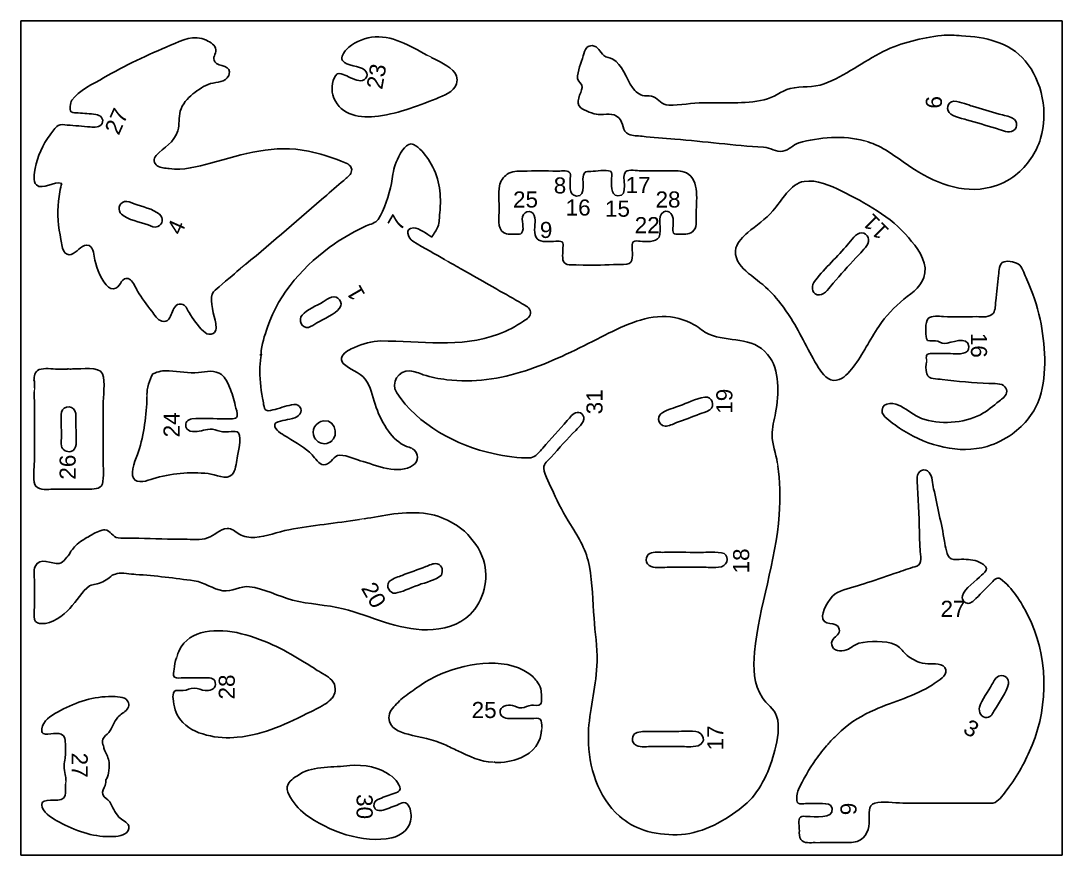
# Model space of a CAD drawing. Extents: x 0 to 227, y -181 to 0.
import ezdxf
from ezdxf.enums import TextEntityAlignment as Align

# ---------------------------------------------------------------- set-up
doc = ezdxf.new("R2010")
doc.units = 0
doc.layers.add('Brücken', color=5, linetype='Continuous', lineweight=15)
doc.layers.add('Text', color=1, linetype='Continuous', lineweight=25)
doc.layers.add('Cut', color=7, linetype='Continuous')
doc.styles.add('textstyle0', font='')
doc.styles.add('textstyle1', font='')
doc.styles.add('textstyle10', font='')
doc.styles.add('textstyle11', font='')
doc.styles.add('textstyle12', font='')
doc.styles.add('textstyle13', font='')
doc.styles.add('textstyle14', font='')
doc.styles.add('textstyle15', font='')
doc.styles.add('textstyle16', font='')
doc.styles.add('textstyle17', font='')
doc.styles.add('textstyle18', font='')
doc.styles.add('textstyle19', font='')
doc.styles.add('textstyle2', font='')
doc.styles.add('textstyle20', font='')
doc.styles.add('textstyle21', font='')
doc.styles.add('textstyle22', font='')
doc.styles.add('textstyle23', font='')
doc.styles.add('textstyle24', font='')
doc.styles.add('textstyle25', font='')
doc.styles.add('textstyle26', font='')
doc.styles.add('textstyle27', font='')
doc.styles.add('textstyle28', font='')
doc.styles.add('textstyle29', font='')
doc.styles.add('textstyle3', font='')
doc.styles.add('textstyle4', font='')
doc.styles.add('textstyle5', font='')
doc.styles.add('textstyle6', font='')
doc.styles.add('textstyle7', font='')
doc.styles.add('textstyle8', font='')
doc.styles.add('textstyle9', font='')
doc.styles.get('textstyle0').set_extended_font_data('Arial')
doc.styles.get('textstyle1').set_extended_font_data('Arial')
doc.styles.get('textstyle10').set_extended_font_data('Arial')
doc.styles.get('textstyle11').set_extended_font_data('Arial')
doc.styles.get('textstyle12').set_extended_font_data('Arial')
doc.styles.get('textstyle13').set_extended_font_data('Arial')
doc.styles.get('textstyle14').set_extended_font_data('Arial')
doc.styles.get('textstyle15').set_extended_font_data('Arial')
doc.styles.get('textstyle16').set_extended_font_data('Arial')
doc.styles.get('textstyle17').set_extended_font_data('Arial')
doc.styles.get('textstyle18').set_extended_font_data('Arial')
doc.styles.get('textstyle19').set_extended_font_data('Arial')
doc.styles.get('textstyle2').set_extended_font_data('Arial')
doc.styles.get('textstyle20').set_extended_font_data('Arial')
doc.styles.get('textstyle21').set_extended_font_data('Arial')
doc.styles.get('textstyle22').set_extended_font_data('Arial')
doc.styles.get('textstyle23').set_extended_font_data('Arial')
doc.styles.get('textstyle24').set_extended_font_data('Arial')
doc.styles.get('textstyle25').set_extended_font_data('Arial')
doc.styles.get('textstyle26').set_extended_font_data('Arial')
doc.styles.get('textstyle27').set_extended_font_data('Arial')
doc.styles.get('textstyle28').set_extended_font_data('Arial')
doc.styles.get('textstyle29').set_extended_font_data('Arial')
doc.styles.get('textstyle3').set_extended_font_data('Arial')
doc.styles.get('textstyle4').set_extended_font_data('Arial')
doc.styles.get('textstyle5').set_extended_font_data('Arial')
doc.styles.get('textstyle6').set_extended_font_data('Arial')
doc.styles.get('textstyle7').set_extended_font_data('Arial')
doc.styles.get('textstyle8').set_extended_font_data('Arial')
doc.styles.get('textstyle9').set_extended_font_data('Arial')

msp = doc.modelspace()

# ---------------------------------------------------------------- linework, layer by layer
at = {"layer": 'Brücken'}
for p, q in [((89.24, -7.92), (88.35, -7.44)), ((184.25, -26.33), (183.52, -26.09)), ((92.15, -51.88), (92.97, -52.35)), ((48.95, -52.92), (47.8, -53.84)), ((120.8, -53.04), (121.39, -53.04)), ((163.5, -59.34), (162.58, -58.41)), ((197, -73.58), (197, -74.24)), ((197, -74.24), (197, -74.24)), ((2.95, -79.79), (2.93, -80.69)), ((27.44, -81.26), (27.41, -81.77)), ((164.58, -96.05), (164.7, -96.84)), ((74.69, -108.27), (73.67, -108.44)), ((34.1, -137.84), (33.85, -138.48)), ((33.85, -138.48), (33.85, -138.48)), ((113.32, -153.55), (113.28, -154.21)), ((80.2, -163.94), (80.68, -164.24)), ((172.81, -178.66), (173.88, -178.64))]:
    msp.add_line(p, q, dxfattribs=at)
msp.add_open_spline([(9.77, -165.18), (9.85, -165.39), (9.73, -165.57), (9.7, -165.97)], degree=3, dxfattribs=at)
at = {"layer": 'Cut'}
for p, q in [((0, 0), (226.55, 0)), ((0, -181.4), (0, 0)), ((226.55, 0), (226.55, -181.4)), ((226.55, -181.4), (0, -181.4))]:
    msp.add_line(p, q, dxfattribs=at)
for points in [[(134.87, -32.6), (141.09, -32.6)], [(52.39, -72.52), (52.26, -72.39), (52.13, -72.52), (52.13, -72.65), (52.13, -72.78)], [(2.95, -95.78), (2.95, -83.89), (2.93, -80.69)], [(17.89, -83.62), (17.89, -94.59)], [(67.33, -91.55), (67.72, -91.29)], [(148.22, -118.78), (141.09, -118.78)], [(2.95, -121.82), (2.95, -127.51)], [(40.23, -142.84), (35.34, -142.84)], [(106.59, -151.7), (111.21, -151.7)], [(143.6, -157.78), (137.39, -157.78)], [(174.4, -170.2), (170.7, -170.2)], [(209.82, -170.07), (205.06, -170.07), (191.85, -170.07)], [(178.63, -178.66), (173.88, -178.64)]]:
    msp.add_lwpolyline(points, dxfattribs=at)
for points in [[(32.56, -5.31), (35.13, -4.24), (37.62, -2.85), (40.36, -4.22)], [(40.36, -4.22), (41.22, -4.64), (42.37, -5.29), (42.45, -6.3)], [(70.78, -6.3), (72.17, -4.76), (74.27, -3.9), (76.32, -3.58)], [(76.32, -3.58), (80.54, -2.92), (84.81, -5.55), (88.35, -7.44)], [(187.62, -6.69), (191.7, -4.65), (195.83, -3.77), (200.31, -3.18)], [(200.31, -3.18), (201.76, -2.99), (203.22, -3.19), (204.67, -3.25)], [(204.67, -3.25), (209.74, -3.47), (215.08, -4.64), (218.49, -8.67)], [(18.02, -12.4), (22.62, -9.71), (27.65, -7.38), (32.56, -5.31)], [(42.45, -6.3), (42.52, -7.26), (41.56, -7.96), (42.2, -8.93)], [(69.98, -8.61), (69.51, -7.93), (70.33, -6.79), (70.78, -6.3)], [(122.37, -7.62), (122.54, -7.03), (122.7, -6.26), (123.15, -5.81)], [(123.15, -5.81), (123.46, -5.5), (123.86, -5.36), (124.3, -5.39)], [(124.3, -5.39), (125.68, -5.47), (125.93, -6.79), (126.84, -7.54)], [(174.79, -13.69), (179.36, -11.96), (183.27, -8.86), (187.62, -6.69)], [(42.2, -8.93), (42.95, -10.08), (46.21, -9.49), (45.22, -11.85)], [(74.83, -10.73), (73.63, -9.7), (70.86, -9.91), (69.98, -8.61)], [(89.24, -7.92), (89.31, -7.96), (90.28, -8.39), (91.25, -8.94)], [(91.25, -8.94), (93.04, -9.95), (95.58, -11.21), (94.76, -13.7)], [(121.14, -12.51), (121.02, -11.02), (121.96, -9.03), (122.37, -7.62)], [(126.84, -7.54), (127.41, -8.02), (128.12, -8.01), (128.79, -8.33)], [(128.79, -8.33), (130.81, -9.32), (131.78, -12.71), (133.05, -14.49)], [(218.49, -8.67), (222.25, -13.14), (223.58, -20.01), (221.85, -25.59)], [(68.85, -11.54), (69.3, -11.2), (70.05, -11.65), (70.5, -11.82)], [(75.26, -12.11), (75.45, -11.6), (75.23, -11.06), (74.83, -10.73)], [(11.11, -17.27), (12.51, -15.1), (15.87, -13.67), (18.02, -12.4)], [(45.22, -11.85), (44.53, -13.5), (42.68, -13.26), (41.29, -13.65)], [(67.88, -16.08), (67.51, -14.73), (67.66, -12.42), (68.85, -11.54)], [(70.5, -11.82), (71.51, -12.21), (72.84, -12.98), (73.94, -13.01)], [(73.94, -13.01), (74.53, -13.02), (75.05, -12.66), (75.26, -12.11)], [(122.14, -14.49), (122.26, -13.69), (121.2, -13.33), (121.14, -12.51)], [(41.29, -13.65), (39.92, -14.04), (38.56, -15.03), (37.45, -15.9)], [(94.76, -13.7), (94.15, -15.55), (91.98, -16.25), (90.33, -16.93)], [(121.8, -18.88), (120.4, -17.78), (121.94, -15.84), (122.14, -14.49)], [(133.05, -14.49), (133.69, -15.38), (134.56, -16.1), (135.67, -16.3)], [(161.71, -17.2), (163.78, -16.76), (165.37, -15.24), (167.39, -14.72)], [(167.39, -14.72), (169.86, -14.09), (172.33, -14.62), (174.79, -13.69)], [(10.97, -19.77), (10.5, -19.41), (10.75, -17.83), (11.11, -17.27)], [(37.45, -15.9), (36.25, -16.85), (35.1, -18.16), (34.7, -19.65)], [(76.98, -20.81), (73.22, -21.2), (68.98, -20.16), (67.88, -16.08)], [(90.33, -16.93), (86.11, -18.65), (81.55, -20.35), (76.98, -20.81)], [(135.67, -16.3), (136.32, -16.41), (137.04, -16.22), (137.65, -16.52)], [(137.65, -16.52), (138.88, -17.12), (139.4, -18.27), (140.95, -18.32)], [(140.95, -18.32), (143.43, -18.4), (146, -17.82), (148.49, -17.81)], [(148.49, -17.81), (152.84, -17.79), (157.41, -18.1), (161.71, -17.2)], [(202.32, -20.3), (201.15, -19.49), (201.48, -17.63), (202.98, -17.45)], [(202.98, -17.45), (204.72, -17.6), (205.99, -18.28), (207.05, -18.57)], [(12.47, -20.03), (12.01, -20), (11.31, -20.05), (10.97, -19.77)], [(16.31, -20.33), (15.04, -20.17), (13.75, -20.12), (12.47, -20.03)], [(17.68, -22.29), (18.16, -21.31), (17.29, -20.45), (16.31, -20.33)], [(34.7, -19.65), (34.33, -21.03), (34.57, -22.47), (34.15, -23.88)], [(125.62, -20.37), (124.64, -20.32), (122.57, -19.48), (121.8, -18.88)], [(130.1, -21.11), (128.8, -19.82), (127.19, -20.46), (125.62, -20.37)], [(205.72, -21.5), (204.82, -21.22), (203.73, -21.12), (202.32, -20.3)], [(207.05, -18.57), (209, -19.11), (210.92, -19.69), (212.86, -20.27)], [(212.86, -20.27), (213.79, -20.54), (214.93, -20.7), (215.77, -21.16)], [(8.12, -22.77), (8.72, -22.37), (9.41, -22.65), (10.09, -22.68)], [(15.12, -23.07), (16.01, -23.13), (17.25, -23.19), (17.68, -22.29)], [(131.01, -23.08), (130.83, -22.34), (130.66, -21.67), (130.1, -21.11)], [(212.07, -23.35), (209.96, -22.71), (207.83, -22.15), (205.72, -21.5)], [(215.77, -21.16), (216.97, -21.81), (216.94, -23.7), (215.51, -24.08)], [(3.14, -32.07), (3.59, -29.46), (4.76, -26.88), (6.35, -24.8)], [(6.35, -24.8), (6.85, -24.15), (7.43, -23.22), (8.12, -22.77)], [(10.09, -22.68), (11.77, -22.75), (13.44, -22.96), (15.12, -23.07)], [(34.15, -23.88), (33.32, -26.58), (31.15, -27.37), (29.42, -29.31)], [(132.23, -24.64), (131.52, -24.33), (131.19, -23.81), (131.01, -23.08)], [(135.14, -25.1), (134.2, -24.99), (133.09, -25.02), (132.23, -24.64)], [(183.52, -26.09), (179.1, -24.86), (173.57, -25.27), (169.24, -26.56)], [(215.51, -24.08), (214.5, -24.35), (213.03, -23.65), (212.07, -23.35)], [(41.29, -30.94), (48.31, -28.94), (55.21, -26.78), (62.57, -28.34)], [(81.46, -31.28), (81.95, -30.04), (83.06, -27.36), (84.38, -26.86)], [(84.38, -26.86), (85.15, -26.58), (85.8, -27), (86.36, -27.48)], [(142.28, -25.74), (139.9, -25.57), (137.5, -25.39), (135.14, -25.1)], [(161.58, -27.45), (155.11, -27.15), (148.73, -26.19), (142.28, -25.74)], [(169.24, -26.56), (167.93, -26.95), (167.13, -28.14), (165.81, -28.34)], [(193.43, -31.67), (190.25, -29.51), (187.3, -27.14), (184.25, -26.33)], [(221.85, -25.59), (220.88, -28.73), (219.01, -31.47), (216.43, -33.53)], [(29.42, -29.31), (28.81, -30), (28.89, -30.99), (29.67, -31.5)], [(62.57, -28.34), (65.03, -28.87), (67.38, -29.55), (69.71, -30.49)], [(86.36, -27.48), (87.55, -28.51), (88.52, -29.79), (89.29, -31.15)], [(165.81, -28.34), (164.23, -28.58), (163.06, -27.52), (161.58, -27.45)], [(29.67, -31.5), (30.45, -32.02), (31.41, -32.01), (32.3, -32.13)], [(32.3, -32.13), (35.3, -32.53), (38.42, -31.75), (41.29, -30.94)], [(69.71, -30.49), (70.59, -30.84), (71.87, -31.22), (71.98, -32.34)], [(80.62, -35.38), (80.92, -34.02), (80.95, -32.58), (81.46, -31.28)], [(89.29, -31.15), (91.2, -34.5), (91.52, -37.95), (91.14, -41.72)], [(211.01, -36.15), (204.79, -37.79), (198.48, -35.1), (193.43, -31.67)], [(3.38, -35.68), (2.57, -34.97), (2.98, -33.04), (3.14, -32.07)], [(71.98, -32.34), (72.05, -33.16), (71.34, -33.75), (70.77, -34.24)], [(104.12, -35.9), (104.3, -34.89), (104.94, -33.97), (105.79, -33.37)], [(105.79, -33.37), (106.82, -32.63), (108.01, -32.72), (109.23, -32.68)], [(109.23, -32.68), (111.68, -32.59), (114.18, -32.64), (116.63, -32.67)], [(116.63, -32.67), (117.26, -32.68), (118.84, -32.48), (119.33, -32.87)], [(119.33, -32.87), (119.66, -33.13), (119.54, -33.81), (119.54, -34.19)], [(120.86, -38.1), (123.44, -38.35), (121.61, -34.13), (122.65, -33.05)], [(122.65, -33.05), (123.01, -32.68), (123.56, -32.75), (124.04, -32.73)], [(124.04, -32.73), (125.18, -32.68), (127.22, -32.37), (128.25, -32.72)], [(128.25, -32.72), (128.78, -32.9), (128.54, -33.71), (128.53, -34.19)], [(129.85, -38.06), (132.6, -38.25), (130.38, -33.7), (131.65, -32.74)], [(131.65, -32.74), (132.27, -32.26), (134.1, -32.6), (134.87, -32.6)], [(141.09, -32.6), (142.33, -32.6), (143.65, -32.47), (144.79, -33.07)], [(144.79, -33.07), (147.84, -34.66), (146.9, -39.4), (146.9, -42.25)], [(216.43, -33.53), (214.82, -34.81), (213, -35.62), (211.01, -36.15)], [(8.9, -35.38), (7.34, -34.69), (4.77, -36.88), (3.38, -35.68)], [(8.2, -39.21), (8.35, -38.01), (8.58, -36.24), (8.9, -35.38)], [(70.77, -34.24), (69.36, -35.45), (67.94, -36.66), (66.54, -37.87)], [(77.75, -43.16), (79.16, -41.16), (80.09, -37.8), (80.62, -35.38)], [(104.08, -41.06), (104.08, -39.42), (103.84, -37.52), (104.12, -35.9)], [(119.54, -34.19), (119.54, -35.43), (119.09, -37.93), (120.86, -38.1)], [(128.53, -34.19), (128.5, -35.36), (128.17, -37.94), (129.85, -38.06)], [(163.63, -41.32), (165.54, -39.13), (167.33, -35.4), (170.43, -34.91)], [(170.43, -34.91), (173.15, -34.47), (176.16, -35.83), (178.5, -36.99)], [(66.54, -37.87), (60.69, -42.89), (54.88, -47.99), (48.95, -52.92)], [(178.5, -36.99), (183.66, -39.58), (189.35, -42.57), (193.13, -47.14)], [(8.72, -47.54), (8.18, -44.82), (7.87, -41.97), (8.2, -39.21)], [(21.89, -42.06), (20.99, -41.25), (21.32, -39.64), (22.52, -39.3)], [(22.52, -39.3), (23.19, -39.1), (24.01, -39.52), (24.63, -39.76)], [(24.63, -39.76), (26.31, -40.4), (28.81, -40.89), (30.18, -42.04)], [(27.67, -44.39), (25.97, -43.77), (23.22, -43.27), (21.89, -42.06)], [(30.18, -42.04), (31.12, -42.82), (30.95, -44.29), (29.79, -44.74)], [(91.14, -41.72), (91.04, -42.72), (91.08, -43.81), (90.71, -44.76)], [(105, -46.04), (103.59, -45.16), (104.08, -42.54), (104.08, -41.06)], [(109.36, -42.12), (108.63, -43.28), (109.76, -45.13), (108.96, -46.14)], [(111.08, -41.61), (110.43, -41.28), (109.72, -41.56), (109.36, -42.12)], [(111.87, -43.31), (111.86, -42.64), (111.71, -41.94), (111.08, -41.61)], [(139.9, -41.52), (138.19, -42.32), (139.65, -45.56), (138.84, -47.01)], [(141.43, -41.88), (141.06, -41.48), (140.43, -41.27), (139.9, -41.52)], [(141.88, -45.03), (141.88, -44.04), (142.14, -42.66), (141.43, -41.88)], [(146.9, -42.25), (146.9, -43.49), (147.18, -45.04), (146.1, -45.9)], [(158.14, -46.05), (159.95, -44.47), (162.06, -43.14), (163.63, -41.32)], [(29.79, -44.74), (29.08, -45.02), (28.35, -44.64), (27.67, -44.39)], [(68.25, -48.47), (70.41, -46.98), (72.77, -45.64), (75.13, -44.59)], [(75.13, -44.59), (76.01, -44.2), (77.19, -43.97), (77.75, -43.16)], [(85.44, -45.03), (83.41, -45), (84.18, -47.22), (85.31, -47.91)], [(89.4, -47.01), (88.33, -46.38), (86.73, -45.05), (85.44, -45.03)], [(90.71, -44.76), (90.4, -45.57), (89.86, -46.27), (89.4, -47.01)], [(112.31, -47.38), (111.47, -46.49), (111.9, -44.46), (111.87, -43.31)], [(142.02, -46.14), (141.8, -45.86), (141.88, -45.38), (141.88, -45.03)], [(9.61, -50.41), (8.96, -49.74), (8.9, -48.44), (8.72, -47.54)], [(107.91, -46.35), (106.97, -46.35), (105.82, -46.55), (105, -46.04)], [(108.96, -46.14), (108.74, -46.42), (108.23, -46.35), (107.91, -46.35)], [(116.37, -47.93), (115.18, -47.93), (113.2, -48.32), (112.31, -47.38)], [(138.84, -47.01), (138.14, -48.25), (135.99, -47.95), (134.74, -47.93)], [(143.07, -46.35), (142.72, -46.35), (142.24, -46.42), (142.02, -46.14)], [(146.1, -45.9), (145.28, -46.55), (144.06, -46.35), (143.07, -46.35)], [(155.58, -49.39), (155.93, -48.02), (157.11, -46.94), (158.14, -46.05)], [(179.5, -49.12), (180.3, -48.2), (181.27, -46.53), (182.46, -46.17)], [(182.46, -46.17), (183.81, -45.76), (184.91, -47.3), (184.27, -48.46)], [(193.13, -47.14), (194.86, -49.23), (197.06, -51.89), (196.7, -54.81)], [(13, -49.36), (12.08, -50.08), (10.76, -51.6), (9.61, -50.41)], [(14.85, -48.88), (14.16, -48.53), (13.53, -48.95), (13, -49.36)], [(16.1, -52.03), (15.84, -50.98), (15.93, -49.43), (14.85, -48.88)], [(53.67, -66.57), (56.13, -59.18), (61.88, -52.86), (68.25, -48.47)], [(85.31, -47.91), (87.81, -49.44), (90.42, -50.88), (92.15, -51.88)], [(117.74, -48.07), (117.43, -47.82), (116.79, -47.93), (116.37, -47.93)], [(118.28, -52.65), (117.62, -51.96), (117.96, -50.17), (117.95, -49.26)], [(117.95, -49.26), (117.95, -48.88), (118.05, -48.31), (117.74, -48.07)], [(133.02, -49.39), (133.02, -50.6), (133.44, -52.71), (131.83, -52.93)], [(133.24, -48.05), (132.92, -48.33), (133.02, -48.98), (133.02, -49.39)], [(134.74, -47.93), (134.27, -47.93), (133.6, -47.72), (133.24, -48.05)], [(157.74, -54.39), (156.35, -53.12), (155.07, -51.34), (155.58, -49.39)], [(172.54, -56.92), (174.47, -54.16), (177.28, -51.69), (179.5, -49.12)], [(184.27, -48.46), (183.69, -49.53), (182.51, -50.6), (181.68, -51.5)], [(19.09, -57.92), (17.61, -56.73), (16.55, -53.84), (16.1, -52.03)], [(181.68, -51.5), (180, -53.32), (178.32, -55.19), (176.7, -57.05)], [(213.92, -52.38), (214.81, -52.1), (216.68, -52.45), (217.31, -53.12)], [(47.8, -53.84), (47.04, -54.52), (44.97, -56.21), (43.14, -57.84)], [(92.97, -52.35), (94.09, -52.99), (95.3, -53.67), (96.41, -54.3)], [(96.41, -54.3), (98.77, -55.65), (101.16, -57.02), (103.55, -58.37)], [(120.8, -53.04), (120.54, -52.95), (118.89, -53.3), (118.28, -52.65)], [(128.93, -52.99), (126.45, -53.06), (123.87, -53.3), (121.39, -53.04)], [(131.83, -52.93), (130.89, -53.06), (129.87, -52.97), (128.93, -52.99)], [(212.72, -55.34), (212.82, -54.3), (212.73, -52.76), (213.92, -52.38)], [(217.31, -53.12), (218.03, -53.9), (218.42, -55.31), (218.85, -56.26)], [(23.83, -56.33), (22.38, -55.25), (21.89, -56.99), (21.12, -57.8)], [(25.4, -58.77), (24.93, -58.01), (24.55, -56.86), (23.83, -56.33)], [(162.58, -58.41), (161.09, -56.94), (159.29, -55.79), (157.74, -54.39)], [(196.7, -54.81), (196.36, -57.53), (194.08, -58.95), (192.11, -60.55)], [(212.09, -60.89), (212.29, -59.04), (212.55, -57.19), (212.72, -55.34)], [(218.85, -56.26), (220.08, -58.98), (221.14, -61.89), (221.75, -64.85)], [(21.12, -57.8), (20.57, -58.37), (19.73, -58.43), (19.09, -57.92)], [(28.47, -63.13), (27.37, -61.73), (26.33, -60.29), (25.4, -58.77)], [(43.14, -57.84), (42.62, -58.3), (41.92, -58.74), (41.65, -59.43)], [(103.55, -58.37), (105.4, -59.42), (107.27, -60.41), (109.1, -61.5)], [(173.74, -59.59), (172.24, -59.71), (171.82, -57.96), (172.54, -56.92)], [(176.7, -57.05), (175.95, -57.92), (174.99, -59.49), (173.74, -59.59)], [(41.65, -59.43), (41.05, -60.99), (42.11, -64.15), (42.4, -65.78)], [(61.19, -63.97), (62.25, -62.78), (64.39, -61.95), (65.74, -61.12)], [(65.74, -61.12), (66.34, -60.75), (66.93, -60.3), (67.59, -60.07)], [(67.59, -60.07), (68.96, -59.6), (70.26, -61.23), (69.36, -62.47)], [(167.56, -64.72), (166.12, -62.48), (164.47, -60.29), (163.5, -59.34)], [(192.11, -60.55), (190.05, -62.23), (188.14, -64.23), (186.65, -66.44)], [(211.58, -63.53), (212.08, -62.81), (212, -61.73), (212.09, -60.89)], [(30.71, -65.32), (29.8, -65.08), (29.04, -63.86), (28.47, -63.13)], [(33.48, -62.22), (32.86, -63.04), (32.86, -64.04), (32.21, -64.83)], [(34.94, -61.6), (34.34, -61.49), (33.83, -61.74), (33.48, -62.22)], [(36.59, -63.4), (36.14, -62.66), (35.89, -61.76), (34.94, -61.6)], [(39.71, -67.48), (38.49, -66.32), (37.46, -64.83), (36.59, -63.4)], [(69.36, -62.47), (68.4, -63.78), (65.8, -64.83), (64.42, -65.67)], [(109.1, -61.5), (109.84, -61.94), (110.76, -62.34), (110.9, -63.27)], [(110.9, -63.27), (111.05, -64.25), (110.08, -64.81), (109.36, -65.29)], [(32.21, -64.83), (31.85, -65.28), (31.28, -65.48), (30.71, -65.32)], [(62.57, -66.65), (61.08, -66.91), (60.27, -65), (61.19, -63.97)], [(64.42, -65.67), (63.86, -66.01), (63.22, -66.53), (62.57, -66.65)], [(109.36, -65.29), (107.64, -66.44), (105.9, -67.38), (103.94, -68.12)], [(125.36, -69.22), (129.82, -66.96), (134.34, -64.46), (139.5, -64.27)], [(139.5, -64.27), (141.89, -64.18), (144.44, -64.95), (146.51, -66.08)], [(173.55, -75.43), (171.33, -71.97), (169.78, -68.16), (167.56, -64.72)], [(197.02, -69.08), (196.84, -68.05), (196.65, -65.49), (197.42, -64.75)], [(197.42, -64.75), (198.11, -64.08), (199.77, -64.22), (200.7, -64.29)], [(200.7, -64.29), (203.1, -64.47), (205.56, -64.32), (207.97, -64.32)], [(207.97, -64.32), (209.15, -64.32), (210.83, -64.59), (211.58, -63.53)], [(221.75, -64.85), (222.84, -70.26), (223.38, -76.57), (221.67, -81.9)], [(41.42, -68.12), (40.74, -68.26), (40.19, -67.95), (39.71, -67.48)], [(42.4, -65.78), (42.57, -66.72), (42.61, -67.88), (41.42, -68.12)], [(52.26, -72.39), (52.34, -70.41), (53.05, -68.43), (53.67, -66.57)], [(146.51, -66.08), (147.68, -66.73), (148.45, -67.62), (149.68, -68.14)], [(186.65, -66.44), (184.69, -69.35), (183.23, -72.51), (181.06, -75.3)], [(78.3, -69.61), (76.39, -69.63), (74.33, -70.22), (72.62, -70.99)], [(103.94, -68.12), (95.49, -71.3), (87.06, -69.51), (78.3, -69.61)], [(109.76, -76.08), (115.2, -74.29), (120.27, -71.8), (125.36, -69.22)], [(149.68, -68.14), (153.97, -69.95), (159.11, -68.5), (162.46, -72.52)], [(198.98, -69.57), (198.31, -69.5), (197.15, -69.86), (197.02, -69.08)], [(200.97, -70.13), (200.25, -70.12), (199.67, -69.63), (198.98, -69.57)], [(206.26, -70.8), (206.05, -68.31), (202.24, -70.14), (200.97, -70.13)], [(72.62, -70.99), (71.72, -71.39), (70.37, -71.99), (69.9, -72.92)], [(197.21, -72.52), (197.54, -72.26), (198.17, -72.39), (198.59, -72.35)], [(198.59, -72.35), (199.99, -72.24), (201.41, -72.33), (202.82, -72.38)], [(202.82, -72.38), (203.98, -72.43), (206.4, -72.56), (206.26, -70.8)], [(52, -75.3), (52, -74.48), (52.2, -73.14), (52.39, -72.52)], [(69.9, -72.92), (69.62, -73.47), (69.74, -74.04), (70.14, -74.47)], [(70.14, -74.47), (71.49, -75.91), (73.6, -76.22), (74.93, -77.94)], [(162.46, -72.52), (165.27, -75.9), (164.88, -81.15), (164.21, -85.21)], [(197.08, -76.75), (196.75, -75.87), (197, -74.51), (197, -74.24)], [(197, -73.58), (197, -73.25), (196.93, -72.74), (197.21, -72.52)], [(2.82, -78.07), (2.96, -77.43), (2.95, -76.21), (4.01, -75.82)], [(4.01, -75.82), (5.07, -75.43), (6.83, -75.72), (7.98, -75.73)], [(7.98, -75.73), (8.45, -75.74), (9.12, -75.69), (9.56, -75.7)], [(9.56, -75.7), (10, -75.71), (10.15, -75.7), (10.36, -75.69)], [(10.36, -75.69), (10.86, -75.73), (11.13, -75.68), (11.55, -75.69)], [(11.55, -75.69), (13.09, -75.74), (17.04, -75), (17.74, -76.75)], [(17.74, -76.75), (18.45, -78.53), (17.89, -81.69), (17.89, -83.62)], [(27.44, -81.26), (27.41, -80.01), (27.95, -78.02), (28.73, -76.75)], [(28.73, -76.75), (29.95, -76.25), (30.85, -76), (32.3, -76.1)], [(32.3, -76.1), (34.39, -76.24), (36.54, -76.7), (38.64, -76.45)], [(38.64, -76.45), (40.29, -76.25), (42.27, -75.81), (43.67, -76.93)], [(43.67, -76.93), (44.48, -77.59), (45.06, -78.69), (45.43, -79.66)], [(52.6, -82.04), (52.11, -79.81), (51.98, -77.56), (52, -75.3)], [(81.77, -80.85), (80.4, -78.72), (82.17, -75.92), (84.64, -76.1)], [(84.64, -76.1), (85.62, -76.17), (86.65, -76.64), (87.55, -76.95)], [(87.55, -76.95), (89.21, -77.5), (90.97, -77.81), (92.71, -78.03)], [(92.71, -78.03), (98.36, -78.78), (104.37, -77.85), (109.76, -76.08)], [(177.44, -78.16), (175.68, -78.46), (174.39, -76.73), (173.55, -75.43)], [(181.06, -75.3), (180.14, -76.48), (179, -77.89), (177.44, -78.16)], [(200.44, -77.98), (199.33, -77.84), (197.55, -78.02), (197.08, -76.75)], [(2.95, -79.79), (2.95, -79.21), (3.08, -78.47), (2.82, -78.07)], [(74.93, -77.94), (76.11, -79.48), (76.47, -81.53), (77.07, -83.36)], [(210.62, -78.86), (207.25, -78.71), (203.79, -78.38), (200.44, -77.98)], [(214.11, -79.56), (213.37, -78.72), (211.64, -78.9), (210.62, -78.86)], [(45.43, -79.66), (45.91, -80.93), (46.35, -82.29), (46.65, -83.62)], [(102.75, -94.09), (94.83, -92.38), (86.26, -87.82), (81.77, -80.85)], [(212.86, -82.67), (213.5, -82.18), (214.26, -81.66), (214.45, -80.85)], [(214.45, -80.85), (214.55, -80.38), (214.42, -79.91), (214.11, -79.56)], [(9.96, -83.97), (10.7, -83.74), (11.43, -84.13), (11.77, -84.81)], [(25.58, -93.67), (26.77, -89.96), (27.4, -85.66), (27.41, -81.77)], [(46.65, -83.62), (46.81, -84.31), (47.18, -85.33), (47.05, -85.99)], [(53.39, -84.68), (52.8, -84.25), (52.75, -82.72), (52.6, -82.04)], [(59.4, -83.42), (58.05, -83.61), (56.63, -84.12), (55.3, -84.47)], [(60.9, -84.29), (60.63, -83.65), (60.05, -83.33), (59.4, -83.42)], [(77.07, -83.36), (77.68, -85.25), (78.49, -86.97), (79.58, -88.65)], [(139.64, -85.15), (140.72, -84.5), (142.14, -84.14), (143.33, -83.71)], [(143.33, -83.71), (144.91, -83.15), (146.68, -82.15), (148.83, -81.82)], [(148.83, -81.82), (150.45, -81.64), (151.08, -83.67), (149.88, -84.61)], [(187.37, -84.68), (187.53, -82.63), (190.28, -83.12), (191.45, -83.78)], [(191.45, -83.78), (192.96, -84.62), (194.3, -85.82), (195.94, -86.44)], [(208.77, -85.63), (210.26, -84.87), (211.53, -83.7), (212.86, -82.67)], [(221.67, -81.9), (220.64, -85.12), (218.39, -87.88), (215.64, -89.84)], [(8.86, -90.1), (8.86, -88.62), (8.69, -87.09), (8.78, -85.61)], [(8.78, -85.61), (8.82, -84.85), (9.19, -84.21), (9.96, -83.97)], [(11.77, -84.81), (12.1, -85.49), (11.93, -86.44), (11.95, -87.19)], [(47.05, -85.99), (46.91, -86.73), (45.26, -86.53), (44.59, -86.53)], [(55.3, -84.47), (54.8, -84.59), (53.85, -85.01), (53.39, -84.68)], [(56.49, -87.02), (57.69, -86.68), (59.48, -86.63), (60.44, -85.81)], [(60.44, -85.81), (60.88, -85.44), (61.13, -84.85), (60.9, -84.29)], [(121, -85.14), (120.1, -85.25), (119.47, -86.3), (118.89, -86.93)], [(120.73, -89.04), (121.49, -88.24), (123.04, -86.91), (122.29, -85.75)], [(122.29, -85.75), (122, -85.31), (121.5, -85.07), (121, -85.14)], [(138.75, -86.66), (138.7, -86.02), (139.1, -85.47), (139.64, -85.15)], [(147.7, -85.46), (146.04, -86.14), (144.36, -86.75), (142.67, -87.36)], [(149.88, -84.61), (148.92, -85.14), (148.28, -85.22), (147.7, -85.46)], [(164.21, -85.21), (163.94, -86.81), (163.39, -88.47), (163.43, -90.1)], [(188.41, -86.44), (187.84, -85.94), (187.3, -85.48), (187.37, -84.68)], [(195.94, -86.44), (199.79, -87.89), (205.11, -87.5), (208.77, -85.63)], [(11.95, -87.19), (11.98, -88.79), (12.16, -90.49), (12.01, -92.08)], [(37.19, -86.54), (36.33, -86.62), (35.7, -87.39), (35.93, -88.25)], [(35.93, -88.25), (36.09, -88.89), (36.7, -89.23), (37.32, -89.29)], [(44.59, -86.53), (42.16, -86.53), (39.61, -86.33), (37.19, -86.54)], [(55.27, -88.25), (54.94, -87.36), (55.84, -87.21), (56.49, -87.02)], [(58.08, -90.6), (57.19, -90.07), (55.65, -89.29), (55.27, -88.25)], [(63.88, -90.63), (63.02, -89.03), (64.18, -87.21), (65.87, -86.99)], [(65.87, -86.99), (69.01, -86.58), (69.29, -91.48), (66.54, -91.92)], [(118.89, -86.93), (117.1, -88.88), (115.34, -90.92), (113.57, -92.88)], [(140.16, -88.1), (139.41, -88.04), (138.8, -87.4), (138.75, -86.66)], [(142.67, -87.36), (141.91, -87.64), (140.98, -88.17), (140.16, -88.1)], [(192.11, -89.15), (190.8, -88.35), (189.57, -87.45), (188.41, -86.44)], [(8.83, -92.48), (8.62, -91.71), (8.86, -90.87), (8.86, -90.1)], [(37.32, -89.29), (38.75, -89.44), (39.82, -88.85), (41.16, -88.78)], [(41.16, -88.78), (41.96, -88.74), (42.55, -89), (43.27, -89.22)], [(43.27, -89.22), (44.04, -89.45), (44.97, -89.31), (45.78, -89.31)], [(45.78, -89.31), (46.25, -89.31), (47.07, -89.17), (47.36, -89.61)], [(47.36, -89.61), (48.15, -90.78), (47.25, -93.83), (47.03, -95.12)], [(63.37, -94.37), (61.82, -92.83), (59.93, -91.72), (58.08, -90.6)], [(79.58, -88.65), (80.54, -90.12), (81.8, -91.44), (83.32, -92.29)], [(115.37, -94.86), (117.08, -92.89), (118.93, -90.94), (120.73, -89.04)], [(163.43, -90.1), (163.48, -92.07), (164.3, -94.09), (164.58, -96.05)], [(210.22, -92.52), (204.03, -94.28), (197.43, -92.39), (192.11, -89.15)], [(215.64, -89.84), (213.96, -91.03), (212.21, -91.95), (210.22, -92.52)], [(10.89, -93.62), (10.04, -93.88), (9.06, -93.34), (8.83, -92.48)], [(12.01, -92.08), (11.94, -92.79), (11.61, -93.41), (10.89, -93.62)], [(66.54, -91.92), (65.5, -92.09), (64.39, -91.58), (63.88, -90.63)], [(83.32, -92.29), (84.07, -92.71), (84.94, -92.71), (85.56, -93.29)], [(113.57, -92.88), (112.89, -93.63), (112.01, -94.89), (110.95, -94.98)], [(17.89, -94.59), (17.89, -96.41), (18.07, -98.35), (17.87, -100.15)], [(24.52, -99.47), (23.71, -98), (25.12, -95.12), (25.58, -93.67)], [(47.03, -95.12), (46.85, -96.21), (46.75, -97.83), (45.98, -98.65)], [(65.87, -96.53), (64.86, -96.47), (64.05, -95.04), (63.37, -94.37)], [(68.91, -94.54), (67.84, -94.94), (67.19, -96.6), (65.87, -96.53)], [(73.81, -95.64), (72.55, -95.31), (70.15, -94.09), (68.91, -94.54)], [(86.32, -94.86), (86.32, -95.55), (85.98, -96.17), (85.43, -96.56)], [(85.56, -93.29), (85.99, -93.69), (86.31, -94.26), (86.32, -94.86)], [(110.95, -94.98), (108.32, -95.21), (105.34, -94.65), (102.75, -94.09)], [(113.77, -97.24), (113.67, -96.26), (114.79, -95.53), (115.37, -94.86)], [(3.05, -100.81), (2.55, -99.51), (2.95, -97.19), (2.95, -95.78)], [(85.43, -96.56), (82.1, -98.93), (77.34, -96.57), (73.81, -95.64)], [(115.86, -102.53), (115.16, -100.96), (113.97, -98.96), (113.77, -97.24)], [(164.7, -96.84), (165.11, -99.78), (165.26, -103.66), (165, -107.42)], [(28.73, -99.57), (27.61, -99.92), (25.28, -100.84), (24.52, -99.47)], [(40.76, -98.45), (36.7, -98.04), (32.64, -98.35), (28.73, -99.57)], [(45.98, -98.65), (44.74, -99.96), (42.29, -98.6), (40.76, -98.45)], [(195.16, -102.79), (195.11, -101.64), (194.96, -100.35), (195.02, -99.22)], [(195.02, -99.22), (195.06, -98.6), (195.33, -98.01), (195.95, -97.75)], [(195.95, -97.75), (196.56, -97.49), (197.2, -97.7), (197.61, -98.18)], [(197.61, -98.18), (198.34, -99.04), (198.36, -100.64), (198.59, -101.73)], [(6.52, -101.86), (5.42, -101.9), (3.52, -102.02), (3.05, -100.81)], [(14.98, -101.81), (12.17, -101.91), (9.33, -101.75), (6.52, -101.86)], [(17.87, -100.15), (17.68, -101.81), (16.3, -101.76), (14.98, -101.81)], [(198.59, -101.73), (199.37, -105.52), (200.28, -109.29), (200.96, -113.1)], [(119.6, -109.53), (118.18, -107.26), (116.93, -104.95), (115.86, -102.53)], [(195.55, -113.89), (195.55, -110.2), (195.32, -106.48), (195.16, -102.79)], [(74.69, -108.27), (78.44, -107.7), (83.65, -106.39), (88.48, -107.19)], [(58.34, -110.65), (63.41, -109.7), (68.57, -109.22), (73.67, -108.44)], [(88.48, -107.19), (90.51, -107.53), (92.42, -108.23), (94.16, -109.29)], [(165, -107.42), (164.3, -117.59), (160.59, -127.2), (159.62, -137.29)], [(15.65, -111.6), (16.1, -111.36), (17.66, -110.58), (18.29, -110.64)], [(18.29, -110.64), (19.57, -110.77), (19.93, -112.26), (21.2, -112.42)], [(40.63, -112.43), (42.08, -111.91), (43.31, -110.47), (44.86, -110.35)], [(44.86, -110.35), (45.9, -110.28), (46.67, -111.13), (47.5, -111.6)], [(50.94, -112.3), (53.48, -112.19), (55.86, -111.11), (58.34, -110.65)], [(94.16, -109.29), (94.96, -109.78), (95.78, -110.38), (96.54, -110.99)], [(96.54, -110.99), (98.39, -112.83), (99.86, -114.69), (100.64, -117.2)], [(123.69, -118.65), (123.05, -115.04), (121.5, -112.58), (119.6, -109.53)], [(13, -113.23), (11.8, -113.98), (11.37, -114.91), (10.85, -115.3)], [(14.19, -112.44), (13.87, -112.7), (13.54, -112.88), (13, -113.23)], [(14.19, -112.44), (15.02, -112.08), (15.16, -111.87), (15.65, -111.6)], [(21.2, -112.42), (22.59, -112.6), (24.26, -112.45), (25.69, -112.5)], [(25.69, -112.5), (28.98, -112.62), (32.32, -112.7), (35.6, -112.7)], [(35.6, -112.7), (37.21, -112.7), (39.09, -112.98), (40.63, -112.43)], [(47.5, -111.6), (48.56, -112.21), (49.72, -112.36), (50.94, -112.3)], [(200.96, -113.1), (201.16, -114.24), (201.32, -116.45), (202.42, -116.99)], [(10.85, -115.3), (10.44, -116.37), (10.27, -116.36), (9.64, -117.07)], [(136.86, -115.79), (137.69, -115.34), (139.08, -115.61), (140.03, -115.56)], [(140.03, -115.56), (142.48, -115.41), (144.98, -115.61), (147.43, -115.61)], [(147.43, -115.61), (148.76, -115.61), (150.37, -115.41), (152.46, -115.64)], [(195.58, -117.98), (196.06, -116.87), (195.55, -115.08), (195.55, -113.89)], [(8.37, -117.97), (6.67, -118.19), (4.09, -116.35), (3.12, -118.65)], [(9.64, -117.07), (9.35, -117.39), (8.9, -117.9), (8.37, -117.97)], [(100.64, -117.2), (101.9, -121.28), (100.74, -126.12), (97.73, -129.09)], [(136.07, -117.2), (136.06, -116.6), (136.31, -116.08), (136.86, -115.79)], [(137.12, -118.67), (136.49, -118.41), (136.09, -117.86), (136.07, -117.2)], [(152.46, -115.64), (154.14, -115.94), (153.98, -118.27), (152.46, -118.7)], [(202.42, -116.99), (203.09, -117.31), (203.94, -117.07), (204.67, -117.07)], [(204.67, -117.07), (205.97, -117.07), (207.32, -117.11), (208.5, -117.7)], [(208.5, -117.7), (208.99, -117.95), (210.04, -118.42), (210.12, -119.05)], [(3.12, -118.65), (2.74, -119.54), (2.95, -120.86), (2.95, -121.82)], [(25.03, -120.38), (23.86, -120.31), (22.04, -119.89), (20.93, -120.19)], [(82.93, -120.58), (84.64, -119.93), (86.37, -119.31), (88.08, -118.66)], [(88.08, -118.66), (88.82, -118.38), (89.78, -117.84), (90.59, -118.07)], [(90.59, -118.07), (91.88, -118.42), (91.78, -119.67), (91.52, -120.5)], [(124.71, -129.89), (124.45, -126.18), (124.34, -122.32), (123.69, -118.65)], [(141.09, -118.78), (139.96, -118.78), (138.16, -119.1), (137.12, -118.67)], [(152.46, -118.7), (150.66, -119), (149.27, -118.78), (148.22, -118.78)], [(190, -120.19), (191.36, -119.74), (192.72, -119.25), (194.09, -118.81)], [(194.09, -118.81), (194.61, -118.64), (195.34, -118.53), (195.58, -117.98)], [(210.12, -119.05), (210.18, -119.59), (209.36, -120.17), (209.03, -120.5)], [(14.93, -122.82), (15.22, -122.6), (16.57, -122.46), (17.1, -122.28)], [(17.1, -122.28), (18.17, -121.94), (19.06, -121.31), (19.87, -120.5)], [(20.93, -120.19), (20.39, -120.34), (20.16, -120.45), (19.87, -120.5)], [(37.72, -121.75), (33.54, -121.19), (29.24, -120.61), (25.03, -120.38)], [(43.93, -123.92), (41.72, -123.59), (39.99, -122.05), (37.72, -121.75)], [(81.49, -124.43), (80.17, -124.6), (79.36, -122.9), (80.13, -121.9)], [(80.13, -121.9), (81.23, -121.1), (82.22, -120.84), (82.93, -120.58)], [(91.52, -120.5), (90.2, -121.64), (88.13, -122.05), (86.5, -122.67)], [(183.39, -122.42), (185.54, -121.71), (187.82, -120.92), (190, -120.19)], [(209.03, -120.5), (207.89, -121.64), (205.26, -123.44), (204.86, -125)], [(211.01, -122.35), (211.56, -121.8), (212.29, -120.72), (213.13, -121.34)], [(213.13, -121.34), (215.65, -123.18), (217.7, -126.48), (219.09, -129.23)], [(10.64, -127.77), (12.19, -126.08), (13.32, -124.07), (14.93, -122.82)], [(49.75, -123.04), (47.73, -122.79), (46.01, -124.24), (43.93, -123.92)], [(59.13, -125.94), (56.06, -125.13), (52.9, -123.42), (49.75, -123.04)], [(86.5, -122.67), (84.48, -123.39), (82.96, -124.24), (81.49, -124.43)], [(174.41, -129.36), (174.54, -127.75), (176.24, -124.94), (177.7, -124.27)], [(177.7, -124.27), (179.37, -123.51), (181.63, -122.99), (183.39, -122.42)], [(207.31, -126.04), (208.59, -124.87), (209.78, -123.58), (211.01, -122.35)], [(70.1, -127.84), (66.5, -126.93), (62.75, -126.89), (59.13, -125.94)], [(204.86, -125), (204.72, -125.53), (204.92, -126.05), (205.34, -126.38)], [(205.34, -126.38), (206.05, -126.94), (206.73, -126.57), (207.31, -126.04)], [(2.95, -127.51), (2.95, -128.32), (2.8, -129.37), (3, -130.15)], [(4.54, -131.07), (6.81, -131.16), (9.2, -129.34), (10.64, -127.77)], [(88.48, -132.4), (81.85, -132.48), (76.36, -129.4), (70.1, -127.84)], [(97.73, -129.09), (95.38, -131.42), (91.73, -132.36), (88.48, -132.4)], [(3, -130.15), (3.17, -130.83), (3.91, -131.05), (4.54, -131.07)], [(125.36, -139.27), (125.42, -136.14), (124.93, -133.01), (124.71, -129.89)], [(178.06, -132.27), (177.68, -130.29), (174.21, -131.86), (174.41, -129.36)], [(219.09, -129.23), (223.45, -137.85), (223.69, -148.55), (220, -157.51)], [(34.9, -136.1), (36.31, -133.93), (38.49, -133.06), (41.02, -132.72)], [(41.02, -132.72), (46.05, -132.05), (52.06, -134.25), (56.49, -136.46)], [(176.75, -134.41), (177.31, -133.71), (178.26, -133.31), (178.06, -132.27)], [(176.55, -136.09), (176.26, -135.53), (176.37, -134.88), (176.75, -134.41)], [(182.33, -135.34), (181.41, -135.55), (180.93, -136.18), (180.08, -136.59)], [(190.26, -135.65), (188.06, -134.69), (184.63, -134.81), (182.33, -135.34)], [(192.51, -137.67), (191.76, -136.98), (191.19, -136.06), (190.26, -135.65)], [(34.1, -137.84), (34.15, -137.6), (34.43, -136.84), (34.9, -136.1)], [(56.49, -136.46), (58.37, -137.4), (60.61, -138.8), (62.31, -139.83)], [(90.33, -142.49), (96.03, -139.87), (104.95, -137.99), (110.55, -141.92)], [(159.62, -137.29), (159.28, -140.72), (159.42, -144.24), (161.32, -147.2)], [(180.08, -136.59), (178.99, -137.1), (177.17, -137.29), (176.55, -136.09)], [(195.55, -139.51), (194.41, -139.1), (193.4, -138.5), (192.51, -137.67)], [(33.34, -140.99), (33.43, -140.2), (33.56, -139.3), (33.85, -138.48)], [(62.31, -139.83), (63.22, -140.39), (63.96, -140.88), (64.82, -141.43)], [(123.52, -153.95), (123.84, -149.27), (125.26, -144.31), (125.36, -139.27)], [(200.17, -139.99), (198.65, -139.63), (197.09, -140.06), (195.55, -139.51)], [(201.23, -141.65), (201.4, -140.88), (200.93, -140.16), (200.17, -139.99)], [(33.44, -142.71), (32.99, -142.35), (33.29, -141.42), (33.34, -140.99)], [(35.34, -142.84), (34.83, -142.84), (33.85, -143.03), (33.44, -142.71)], [(64.82, -141.43), (65.89, -142.11), (67.27, -142.67), (67.97, -143.77)], [(86.1, -145.05), (87.41, -144.12), (88.9, -143.14), (90.33, -142.49)], [(110.55, -141.92), (111.34, -142.47), (111.94, -143.09), (112.46, -143.9)], [(198.32, -144.34), (199.25, -143.71), (200.96, -142.82), (201.23, -141.65)], [(211.27, -144.3), (211.7, -143.54), (212.05, -142.62), (213, -142.39)], [(213, -142.39), (214.06, -142.12), (215.09, -143.07), (214.86, -144.16)], [(40.1, -145.61), (41.06, -145.65), (42.23, -145.47), (42.33, -144.3)], [(42.33, -144.3), (42.44, -142.95), (41.28, -142.84), (40.23, -142.84)], [(67.97, -143.77), (68.36, -144.37), (68.43, -145.03), (68.37, -145.75)], [(112.46, -143.9), (112.85, -144.49), (113.14, -145.11), (113.18, -145.75)], [(185.77, -149.77), (189.91, -147.97), (194.57, -146.86), (198.32, -144.34)], [(208.59, -149.19), (209.05, -147.63), (210.48, -145.69), (211.27, -144.3)], [(214.86, -144.16), (214.46, -146.06), (212.81, -148.17), (211.85, -149.85)], [(7.98, -150.28), (11.31, -148.48), (15.25, -146.94), (19.08, -146.94)], [(19.08, -146.94), (20.2, -146.94), (21.98, -146.79), (22.91, -147.52)], [(33.12, -147.34), (33.08, -146.9), (33.05, -146.18), (33.36, -145.83)], [(33.36, -145.83), (33.74, -145.39), (34.82, -145.65), (35.34, -145.61)], [(35.34, -145.61), (36.18, -145.55), (36.83, -145.08), (37.72, -145.09)], [(37.72, -145.09), (38.58, -145.1), (39.26, -145.59), (40.1, -145.61)], [(68.37, -145.75), (68.29, -146.78), (67.57, -147.52), (66.8, -148.11)], [(83.06, -147.27), (84.03, -146.49), (85.07, -145.77), (86.1, -145.05)], [(113.18, -145.75), (113.23, -146.36), (113.47, -148.06), (113.06, -148.58)], [(161.32, -147.2), (162.2, -148.57), (163.93, -149.58), (164.43, -151.17)], [(22.91, -147.52), (23.58, -148.06), (23.71, -149.01), (23.12, -149.69)], [(34.73, -151.96), (33.66, -150.63), (33.27, -149.01), (33.12, -147.34)], [(66.8, -148.11), (65.75, -148.91), (64.43, -149.55), (63.23, -150.14)], [(80.08, -151.57), (80.04, -150.28), (80.9, -149.36), (81.74, -148.53)], [(81.74, -148.53), (82.2, -148.06), (82.55, -147.68), (83.06, -147.27)], [(106.98, -148.87), (105.93, -148.58), (104.08, -149), (104.27, -150.38)], [(108.97, -149.4), (108.23, -149.46), (107.66, -149.06), (106.98, -148.87)], [(111.08, -148.8), (110.34, -148.85), (109.71, -149.34), (108.97, -149.4)], [(113.06, -148.58), (112.72, -149.01), (111.58, -148.76), (111.08, -148.8)], [(210.22, -151.49), (209.02, -151.66), (208.26, -150.27), (208.59, -149.19)], [(4.56, -153.95), (4.74, -152.19), (6.55, -151.06), (7.98, -150.28)], [(21.09, -151.43), (20.2, -152.45), (19.98, -153.69), (19.14, -154.73)], [(23.12, -149.69), (22.53, -150.39), (21.73, -150.7), (21.09, -151.43)], [(63.23, -150.14), (57.91, -152.81), (53.15, -155.2), (47.1, -155.77)], [(84.25, -155.12), (82.36, -154.64), (80.15, -153.83), (80.08, -151.57)], [(104.27, -150.38), (104.44, -151.54), (105.64, -151.7), (106.59, -151.7)], [(111.21, -151.7), (111.69, -151.7), (112.6, -151.53), (112.98, -151.83)], [(164.43, -151.17), (165.19, -153.54), (164.62, -156.24), (164.04, -158.57)], [(178.5, -154.36), (180.6, -152.47), (183.16, -150.9), (185.77, -149.77)], [(211.85, -149.85), (211.47, -150.52), (211.09, -151.37), (210.22, -151.49)], [(4.85, -154.92), (4.49, -154.75), (4.53, -154.32), (4.56, -153.95)], [(47.1, -155.77), (42.97, -156.17), (37.46, -155.38), (34.73, -151.96)], [(112.98, -151.83), (113.37, -152.14), (113.32, -153.15), (113.32, -153.55)], [(123.51, -156.06), (123.51, -155.33), (123.47, -154.63), (123.52, -153.95)], [(9.26, -155.43), (8.18, -154.31), (6.09, -155.53), (4.85, -154.92)], [(9.7, -158.17), (9.66, -157.54), (9.84, -156.03), (9.26, -155.43)], [(17.86, -156.19), (17.66, -156.7), (17.83, -157.23), (17.97, -157.65)], [(19.14, -154.73), (18.74, -155.23), (18.1, -155.55), (17.86, -156.19)], [(92.18, -157.35), (89.73, -156.21), (86.88, -155.79), (84.25, -155.12)], [(113.19, -154.87), (112.81, -157.89), (110.48, -159.71), (107.78, -160.6)], [(113.28, -154.21), (113.27, -154.46), (113.25, -154.39), (113.19, -154.87)], [(130.25, -172.96), (125.44, -168.67), (123.51, -162.25), (123.51, -156.06)], [(133.95, -157.56), (133.27, -157.24), (133.02, -156.7), (133.04, -156.06)], [(133.04, -156.06), (133.1, -154.82), (134.19, -154.61), (135.27, -154.54)], [(135.27, -154.54), (137.55, -154.4), (139.85, -154.56), (142.14, -154.54)], [(142.14, -154.54), (143.48, -154.53), (144.92, -154.32), (146.86, -154.51)], [(146.86, -154.51), (148.54, -154.76), (149.25, -156.92), (147.39, -157.6)], [(175.61, -157.25), (176.15, -156.65), (176.75, -156.05), (177.31, -155.52)], [(177.31, -155.52), (177.72, -155.13), (178.06, -154.76), (178.5, -154.36)], [(9.65, -160.29), (9.85, -158.76), (9.7, -158.84), (9.7, -158.17)], [(17.97, -157.65), (18.08, -158), (18.07, -158.19), (18.3, -158.7)], [(95.09, -158.73), (94.15, -158.29), (93.09, -157.78), (92.18, -157.35)], [(137.39, -157.78), (136.34, -157.78), (134.91, -158.01), (133.95, -157.56)], [(147.39, -157.6), (145.82, -157.96), (144.6, -157.78), (143.6, -157.78)], [(164.04, -158.57), (163.02, -162.65), (161.04, -167.24), (158, -170.03)], [(172.92, -160.69), (173.77, -159.5), (174.63, -158.34), (175.61, -157.25)], [(220, -157.51), (218.59, -160.94), (216.86, -164.23), (214.55, -167.16)], [(9.44, -162.01), (9.45, -161.33), (9.53, -160.9), (9.65, -160.29)], [(18.3, -158.7), (18.6, -159.41), (19.1, -160.35), (19.19, -161.22)], [(102.75, -161.22), (100.04, -161.1), (97.49, -159.87), (95.09, -158.73)], [(107.78, -160.6), (106.79, -160.92), (103.51, -161.62), (102.89, -161.08)], [(169.16, -167.16), (170.18, -164.98), (171.52, -162.67), (172.92, -160.69)], [(9.65, -163.86), (9.52, -163.2), (9.42, -162.74), (9.44, -162.01)], [(19.19, -161.22), (19.27, -161.95), (19.2, -162.9), (19.05, -163.59)], [(60.72, -163.78), (63.77, -161.89), (68.1, -162.39), (71.56, -161.93)], [(71.56, -161.93), (74.48, -161.55), (78.37, -162.45), (80.2, -163.94)], [(9.77, -165.18), (9.8, -164.66), (9.75, -164.34), (9.65, -163.86)], [(18.32, -166.24), (18.52, -165.72), (18.45, -165.54), (18.49, -165.04)], [(19.05, -163.59), (18.95, -164.08), (18.82, -164.61), (18.49, -165.04)], [(58.14, -165.97), (58.6, -165.07), (59.86, -164.32), (60.72, -163.78)], [(80.68, -164.24), (81.33, -164.74), (82.93, -166.42), (82.38, -167.36)], [(9.7, -165.97), (9.65, -166.75), (9.94, -168.31), (9.27, -168.98)], [(17.86, -168.22), (17.61, -167.55), (18.12, -166.76), (18.32, -166.24)], [(58.31, -168.22), (57.94, -167.51), (57.75, -166.73), (58.14, -165.97)], [(82.38, -167.36), (82.2, -167.68), (81.67, -167.8), (81.34, -167.93)], [(168.85, -168.49), (168.87, -168.01), (168.95, -167.61), (169.16, -167.16)], [(214.55, -167.16), (213.82, -168.09), (213.01, -169.38), (211.94, -169.92)], [(9.27, -168.98), (8.23, -170.03), (4.44, -168.74), (4.55, -170.47)], [(19.33, -169.82), (18.87, -169.16), (18.15, -169), (17.86, -168.22)], [(21.34, -173.11), (20.38, -172.12), (20.09, -170.92), (19.33, -169.82)], [(61.91, -172.53), (60.39, -171.39), (59.2, -169.93), (58.31, -168.22)], [(78.04, -169.14), (77.4, -169.4), (76.63, -169.93), (76.81, -170.73)], [(81.34, -167.93), (80.25, -168.36), (79.12, -168.7), (78.04, -169.14)], [(82.27, -170.34), (82.69, -170.18), (83.24, -169.86), (83.69, -170.03)], [(169.15, -170.12), (168.65, -169.88), (168.82, -169.14), (168.85, -168.49)], [(191.85, -170.07), (190, -170.07), (187.54, -169.64), (185.77, -170.13)], [(4.55, -170.47), (4.66, -172.06), (6.56, -173.19), (7.85, -173.92)], [(76.81, -170.73), (77.04, -171.73), (78, -171.87), (78.83, -171.61)], [(78.83, -171.61), (79.98, -171.24), (81.13, -170.77), (82.27, -170.34)], [(83.69, -170.03), (84.68, -170.37), (84.93, -172.19), (84.91, -173.11)], [(156.29, -171.44), (152.58, -174.3), (147.65, -176.89), (142.81, -176.95)], [(158, -170.03), (157.43, -170.56), (156.89, -170.97), (156.29, -171.44)], [(170.7, -170.2), (170.25, -170.2), (169.55, -170.32), (169.15, -170.12)], [(171.09, -172.98), (172.46, -172.98), (176.89, -173.67), (176.48, -171.26)], [(176.48, -171.26), (176.3, -170.18), (175.26, -170.2), (174.4, -170.2)], [(185.77, -170.13), (184.25, -170.54), (184.58, -172.45), (184.58, -173.64)], [(211.94, -169.92), (211.35, -170.21), (210.47, -170.07), (209.82, -170.07)], [(7.85, -173.92), (10.87, -175.65), (14.99, -177.32), (18.55, -177.34)], [(23.48, -175.09), (23.15, -174.17), (22, -173.79), (21.34, -173.11)], [(80.68, -177.65), (74.54, -178.98), (66.77, -176.18), (61.91, -172.53)], [(84.91, -173.11), (84.85, -175.52), (82.91, -177.17), (80.68, -177.65)], [(135.54, -175.97), (133.64, -175.31), (131.75, -174.3), (130.25, -172.96)], [(169.37, -176.02), (169.37, -175.4), (169.07, -173.53), (169.59, -173.12)], [(169.59, -173.12), (169.93, -172.84), (170.68, -172.98), (171.09, -172.98)], [(184.58, -173.64), (184.58, -175.74), (184.09, -177.6), (181.93, -178.41)], [(22.65, -176.8), (23.23, -176.46), (23.72, -175.78), (23.48, -175.09)], [(142.81, -176.95), (140.3, -176.97), (137.93, -176.81), (135.54, -175.97)], [(169.72, -178), (169.3, -177.42), (169.37, -176.7), (169.37, -176.02)], [(18.55, -177.34), (19.8, -177.35), (21.55, -177.44), (22.65, -176.8)], [(172.81, -178.66), (171.78, -178.66), (170.42, -178.94), (169.72, -178)], [(181.93, -178.41), (180.89, -178.79), (179.71, -178.66), (178.63, -178.66)]]:
    msp.add_open_spline(points, degree=3, dxfattribs=at)

# ---------------------------------------------------------------- texts
at = {"layer": 'Text'}
for s, rotation, style, p in [('23', 80, 'textstyle21', (77.36, -12.09)), ('9', 270, 'textstyle7', (198.64, -17.7)), ('27', 66, 'textstyle24', (20.8, -21.84)), ('7', 60, 'textstyle4', (81.8, -43.84)), ('11', 135, 'textstyle8', (185.98, -44.8)), ('4', 66, 'textstyle2', (33.8, -44.84)), ('1', 120, 'textstyle0', (72.85, -59.23)), ('16', 270, 'textstyle11', (208.45, -70.55)), ('31', 90, 'textstyle29', (124.8, -82.84)), ('19', 90, 'textstyle14', (153.05, -82.71)), ('24', 90, 'textstyle18', (32.8, -87.84)), ('26', 90, 'textstyle22', (10.18, -97.04)), ('18', 90, 'textstyle13', (156.71, -117.43)), ('20', 300, 'textstyle16', (76.8, -124.84)), ('28', 90, 'textstyle26', (44.8, -144.84)), ('17', 90, 'textstyle12', (151.1, -155.92)), ('3', 330, 'textstyle1', (206.8, -153.84)), ('27', 270, 'textstyle23', (12.8, -161.84)), ('30', 270, 'textstyle27', (74.8, -170.84)), ('6', 270, 'textstyle3', (180.06, -171.35))]:
    msp.add_text(s, height=3.5, rotation=rotation, dxfattribs=dict(at, style=style)).set_placement(p, align=Align.MIDDLE_CENTER)
for s, style, p in [('17', 'textstyle15', (134.29, -35.71)), ('8', 'textstyle5', (117.3, -35.79)), ('25', 'textstyle20', (109.8, -38.84)), ('28', 'textstyle28', (140.8, -38.84)), ('16', 'textstyle10', (121.24, -40.59)), ('15', 'textstyle9', (129.8, -40.84)), ('22', 'textstyle17', (136.27, -44.42)), ('9', 'textstyle6', (114.28, -45.46)), ('27', 'textstyle25', (202.8, -127.84)), ('25', 'textstyle19', (100.8, -149.84))]:
    msp.add_text(s, height=3.5, dxfattribs=dict(at, style=style)).set_placement(p, align=Align.MIDDLE_CENTER)

doc.saveas('drawing.dxf')
